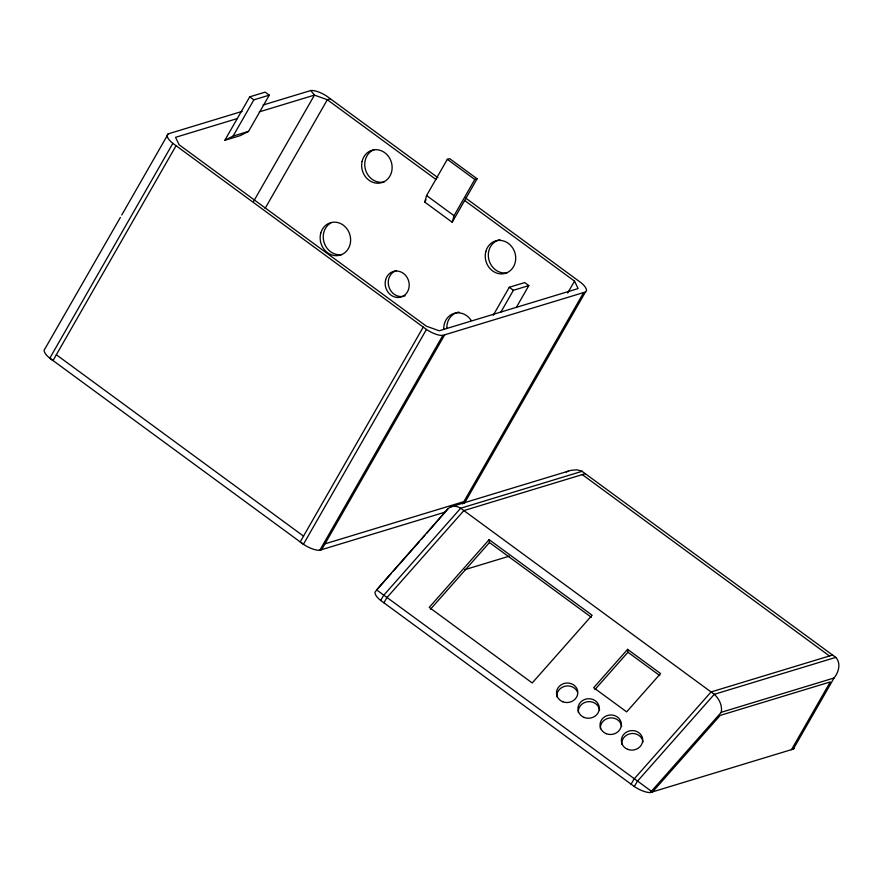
<?xml version="1.0" encoding="UTF-8"?>
<svg xmlns="http://www.w3.org/2000/svg" width="883" height="883" viewBox="0 0 883 883"><rect width="100%" height="100%" fill="white"/><g stroke="black" fill="none" stroke-linecap="round" stroke-linejoin="round"><path stroke-width="1.32" d="M721.29 712.272C722.46 705.605 719.181 698.74 714.281 694.314L460.672 508.233C456.886 505.782 451.202 505.242 447.924 508.84L376.577 589.855L651.422 791.278L721.29 712.272L834.016 678.001C838.651 672.493 841.278 663.188 835.771 657.382L581.588 470.981L576.665 469.822L571.069 470.308L450.749 506.864M424.745 202.097L426.577 195.551L447.328 159.326L449.635 158.62L477.107 178.774L452.206 222.24L424.745 202.097L426.048 199.801M452.206 222.24L454.039 215.706L474.789 179.481L477.107 178.774M120.397 217.395L44.956 348.807A15.739 5.464 29.8 0 0 49.316 357.803L53.024 360.551L176.059 145.728M121.755 215.011L168.234 133.852L242.13 111.401M172.847 143.377L49.812 358.2L303.421 544.281L426.445 329.458L172.351 142.98A15.739 5.464 29.8 0 1 167.991 133.984L168.234 133.852M224.834 140.309L249.734 96.832L265.165 92.141L269.282 95.165L248.542 131.39L240.264 135.618L224.834 140.309L233.101 136.081L248.542 131.39M233.101 136.081L253.851 99.856L269.282 95.165M253.576 201.412L314.458 95.11L310.772 90.53L263.101 105.022M265.088 208.443L327.328 99.746L330.419 98.808M423.233 327.096L300.209 541.919L303.973 544.656A15.739 5.464 29.8 0 0 319.514 550.252L321.655 549.645L444.69 334.834M465.65 198.035L581.312 282.924A15.739 5.464 29.8 0 1 585.672 291.931L442.88 335.374L319.856 550.197L444.855 512.206M493.211 315.319L509.27 287.273L524.701 282.582L528.829 285.606L516.378 307.339M500.937 312.03L513.387 290.297L528.829 285.606M794.247 746.554A15.739 5.464 29.8 0 1 793.519 749.016L650.396 792.526A15.739 5.464 29.8 0 1 634.855 786.93L380.198 600.076A15.739 5.464 29.8 0 1 375.849 591.069L391.29 573.343M380.705 600.462L383.608 595.385L460.672 508.233L582.162 471.301M383.917 602.824L386.82 597.736L463.884 510.584L585.374 473.663M567.67 293.057L574.513 281.114L464.657 200.507M462.571 503.939L583.619 292.604M464.436 503.288L585.418 292.052M631.091 784.192L634.005 779.104L711.069 691.952L832.559 655.031M634.303 786.543L637.217 781.466L714.281 694.314L835.771 657.382M650.396 792.526L651.19 791.146M650.738 792.47L651.422 791.278M791.466 749.689L830.274 681.941L720.208 715.396L652.548 791.919L650.484 790.495M793.276 749.148L834.016 678.001M447.924 508.84L426.677 533.321M393.112 571.29L419.425 541.533M421.235 539.48L424.866 535.374M489.138 539.645L429.237 607.394L532.228 682.956L592.129 615.219L489.138 539.645L489.469 542.537L591.356 617.294M430.485 609.248L489.469 542.537M627.603 649.358L593.696 687.702L626.654 711.886L660.561 673.541L627.603 649.358L627.945 652.239L659.8 675.616M594.932 689.579L627.945 652.239M566.301 471.986L568.188 471.158M237.284 118.565L175.54 137.34L179.15 144.79L426.323 326.158L439.193 330.794L578.122 288.564L574.513 281.114M259.282 111.876L314.458 95.11L327.328 99.746L436.081 179.547M324.977 543.851L463.906 501.621M464.646 569.734L509.215 556.191M310.772 90.53L311.114 90.474A15.739 5.464 29.8 0 1 326.655 96.07L437.935 177.704M442.88 335.374L442.538 335.43A15.739 5.464 29.8 0 1 426.997 329.834L426.445 329.458M447.328 159.326L474.789 179.481M426.577 195.551L454.039 215.706M249.734 96.832L253.851 99.856M509.27 287.273L513.387 290.297M582.283 474.601L829.468 655.97M56.346 354.756L303.531 536.124M507.217 272.704A16.909 15.077 73.1 0 1 488.763 259.172A16.909 15.077 73.1 0 1 499.921 239.701M384.248 181.887A16.909 15.077 73.1 0 1 365.54 169.889A16.909 15.077 73.1 0 1 374.447 149.536M446.853 328.52A16.909 15.077 73.1 0 1 458.917 312.063M341.942 254.514A16.909 15.077 73.1 0 1 324.216 242.858A16.909 15.077 73.1 0 1 331.302 222.704M405.142 295.739A13.355 11.909 73.1 0 1 389.072 287.339A13.355 11.909 73.1 0 1 396.39 270.54M443.763 329.458A16.909 15.077 73.1 0 1 453.752 313.509A16.909 15.077 73.1 0 1 471.169 320.397M578.343 712.526A10.684 9.757 -6.7 0 1 587.923 701.676A10.684 9.757 -6.7 0 1 599.579 710.23M556.875 696.853A10.684 9.757 -6.7 0 1 565.043 686.212A10.684 9.757 -6.7 0 1 577.471 692.018M621.764 744.38A10.684 9.757 -6.7 0 1 631.345 733.541A10.684 9.757 -6.7 0 1 643.001 742.084M600.418 728.806A10.684 9.757 -6.7 0 1 609.976 717.934A10.684 9.757 -6.7 0 1 621.654 726.444M485.838 251.456A16.909 15.077 73.1 0 0 504.127 273.642A16.909 15.077 73.1 0 0 511.467 246.324A16.909 15.077 73.1 0 0 485.838 251.456M362.085 161.446A16.909 15.077 73.1 0 0 381.158 182.825A16.909 15.077 73.1 0 0 387.427 155.11A16.909 15.077 73.1 0 0 362.085 161.446M320.805 233.024A16.909 15.077 73.1 0 0 338.851 255.452A16.909 15.077 73.1 0 0 346.522 228.267A16.909 15.077 73.1 0 0 320.805 233.024M385.628 279.768A13.355 11.909 73.1 0 0 400.076 297.284A13.355 11.909 73.1 0 0 405.871 275.717A13.355 11.909 73.1 0 0 385.628 279.768M584.204 717.46A10.684 9.757 -6.7 0 0 599.248 707.338A10.684 9.757 -6.7 0 0 582.416 700.66A10.684 9.757 -6.7 0 0 584.204 717.46M562.769 701.764A10.684 9.757 -6.7 0 0 577.769 691.599A10.684 9.757 -6.7 0 0 560.915 684.976A10.684 9.757 -6.7 0 0 562.769 701.764M606.323 733.718A10.684 9.757 -6.7 0 0 621.323 723.552A10.684 9.757 -6.7 0 0 604.469 716.93A10.684 9.757 -6.7 0 0 606.323 733.718M627.625 749.325A10.684 9.757 -6.7 0 0 642.669 739.203A10.684 9.757 -6.7 0 0 625.837 732.526A10.684 9.757 -6.7 0 0 627.625 749.325"/></g></svg>
